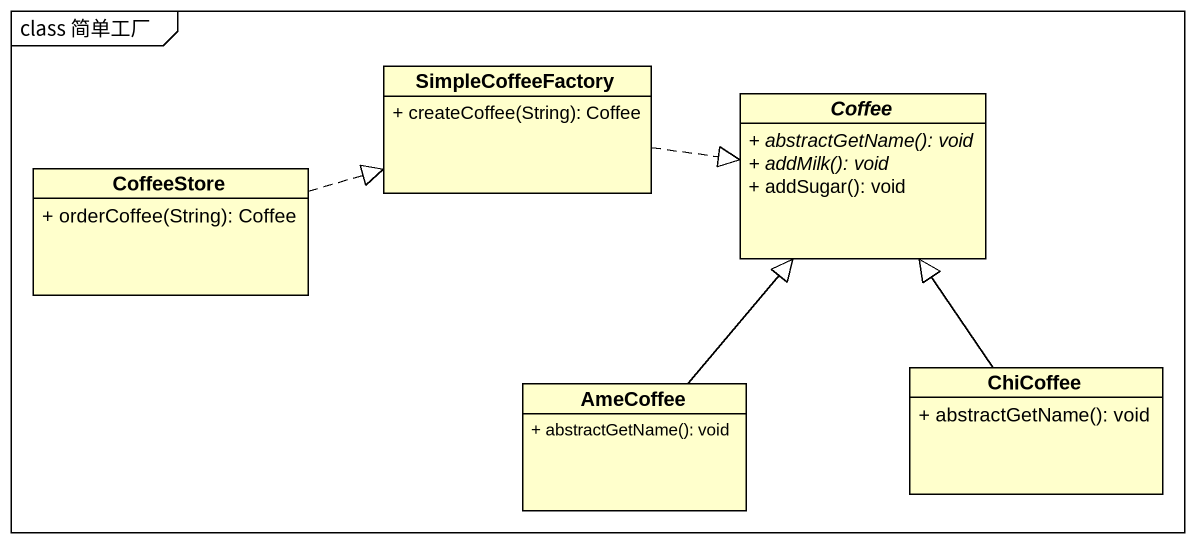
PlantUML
@startuml
mainframe class 简单工厂
hide circle
hide empty members
skinparam classAttributeIconSize 0
class SimpleCoffeeFactory {
  + createCoffee(String): Coffee
}
abstract class Coffee {
  {abstract} + abstractGetName(): void
  {abstract} + addMilk(): void
  + addSugar(): void
}
class CoffeeStore {
  + orderCoffee(String): Coffee
}
class AmeCoffee {
  + abstractGetName(): void
}
class ChiCoffee {
  + abstractGetName(): void
}
SimpleCoffeeFactory .right.|> Coffee
CoffeeStore .right.|> SimpleCoffeeFactory
AmeCoffee -up-|> Coffee
ChiCoffee -up-|> Coffee
@enduml
